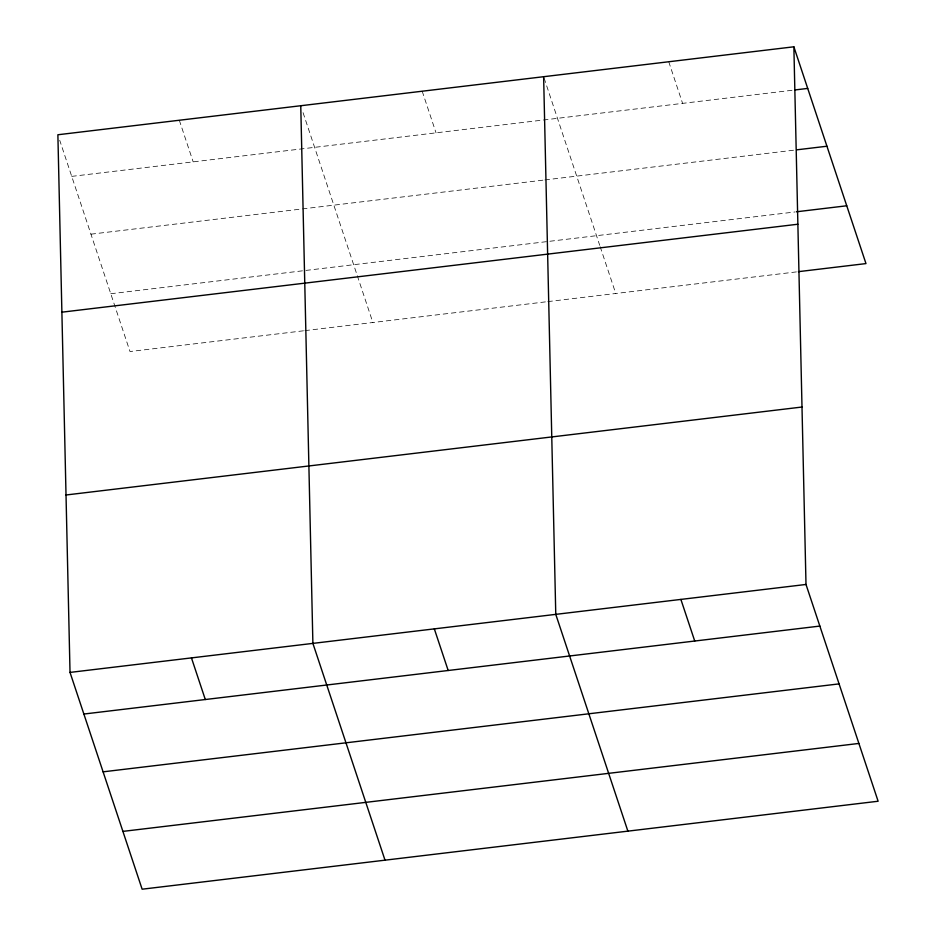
<?xml version="1.0" encoding="UTF-8"?>
<svg xmlns="http://www.w3.org/2000/svg" width="936" height="936" viewBox="0 0 936 936"><rect width="100%" height="100%" fill="white"/><g stroke="black" fill="none" stroke-linecap="round" stroke-linejoin="round"><path stroke-width="0.7" stroke-dasharray="4.68 3.51" d="M71.733 176.377L793.33 90.137M90.956 234.175L543.453 180.11M544.904 179.934L793.868 150.181M110.764 293.74L794.98 211.969M303.475 330.806L129.999 351.538L59.728 140.306M304.925 330.63L546.355 301.778M547.794 301.614L796.945 271.838M668.749 61.753L682.59 103.369M544.097 78.097L599.719 245.326M600.175 246.694L615.748 293.494M422.195 91.213L436.036 132.842M303.065 112.671L356.85 274.342M357.306 275.722L372.867 322.51M179.314 120.241L193.167 161.858"/><path stroke-width="1.4" d="M793.868 46.8L57.88 134.761L70.025 672.411L142.132 889.2L878.12 801.239L806.001 584.462L793.868 46.8L865.975 263.589L798.385 271.662M794.769 89.973L807.709 88.417M796.735 149.83L826.944 146.227M796.419 211.793L846.752 205.78M61.893 312.179L797.87 224.231M66.011 494.992L802 407.031M70.025 672.411L806.001 584.462M83.866 714.039L819.854 626.079M103.089 771.837L839.077 683.888M122.908 831.39L858.885 743.441M680.881 599.414L694.734 641.031M627.88 831.145L555.773 614.367L543.629 76.705M434.327 628.875L448.18 670.492M385.012 860.172L312.893 643.383L300.76 105.733M191.459 657.903L205.3 699.52"/></g></svg>
